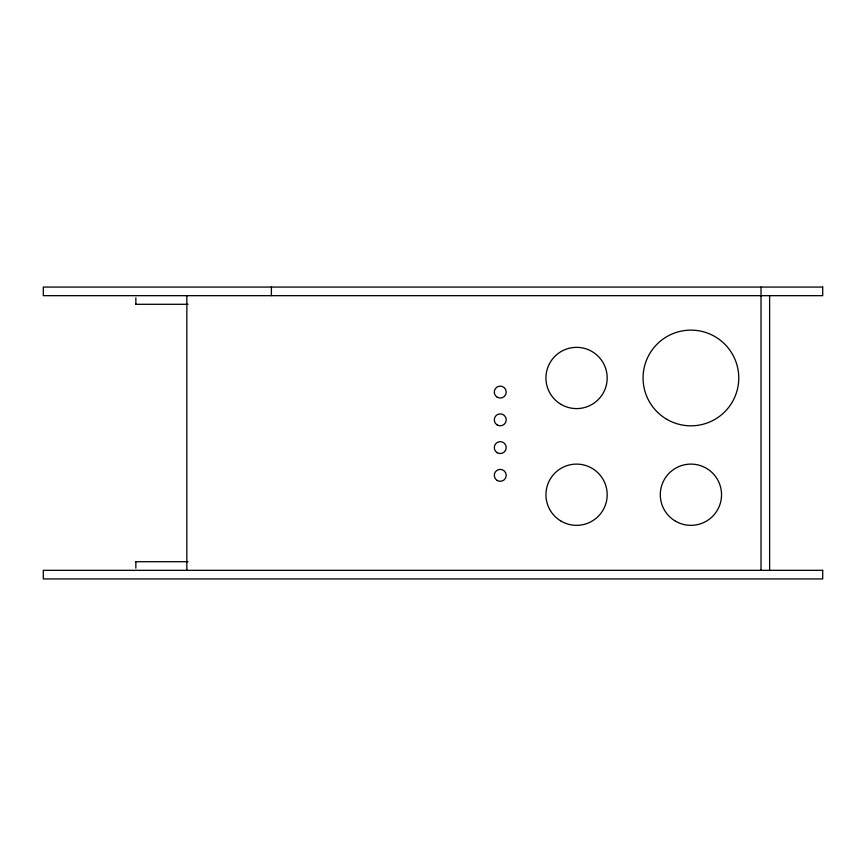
<?xml version="1.0" encoding="UTF-8"?>
<svg xmlns="http://www.w3.org/2000/svg" width="866" height="866" viewBox="0 0 866 866"><rect width="100%" height="100%" fill="white"/><g stroke="black" fill="none" stroke-linecap="round" stroke-linejoin="round"><path stroke-width="1.3" d="M135.735 304.291L188.041 304.291M135.735 561.709L188.041 561.709M769.625 295.674L769.625 570.326M761.019 287.068L761.019 570.326M271.404 287.068L271.404 295.674M186.839 295.674L186.839 570.326M135.854 297.828L135.854 304.107M135.854 561.893L135.854 568.172M822.7 287.068L43.3 287.068L43.3 295.674L822.7 295.674L822.7 287.068M822.7 570.326L43.3 570.326L43.3 578.932L822.7 578.932L822.7 570.326M666.993 419.415A47.847 47.847 0 0 0 738.763 377.977A47.847 47.847 0 0 0 666.993 336.538A47.847 47.847 0 0 0 666.993 419.415M675.61 521.245A30.624 30.624 0 0 0 721.54 494.724A30.624 30.624 0 0 0 675.61 468.203A30.624 30.624 0 0 0 675.61 521.245M561.255 404.498A30.624 30.624 0 0 0 607.185 377.977A30.624 30.624 0 0 0 561.255 351.455A30.624 30.624 0 0 0 561.255 404.498M561.255 521.245A30.624 30.624 0 0 0 607.185 494.724A30.624 30.624 0 0 0 561.255 468.203A30.624 30.624 0 0 0 561.255 521.245M497.257 397.267A5.986 5.986 0 0 0 506.231 392.092A5.986 5.986 0 0 0 497.257 386.907A5.986 5.986 0 0 0 497.257 397.267M497.257 425.022A5.986 5.986 0 0 0 506.231 419.837A5.986 5.986 0 0 0 497.257 414.662A5.986 5.986 0 0 0 497.257 425.022M497.257 452.777A5.986 5.986 0 0 0 506.231 447.592A5.986 5.986 0 0 0 497.257 442.418A5.986 5.986 0 0 0 497.257 452.777M497.257 480.522A5.986 5.986 0 0 0 506.231 475.347A5.986 5.986 0 0 0 497.257 470.162A5.986 5.986 0 0 0 497.257 480.522"/></g></svg>
